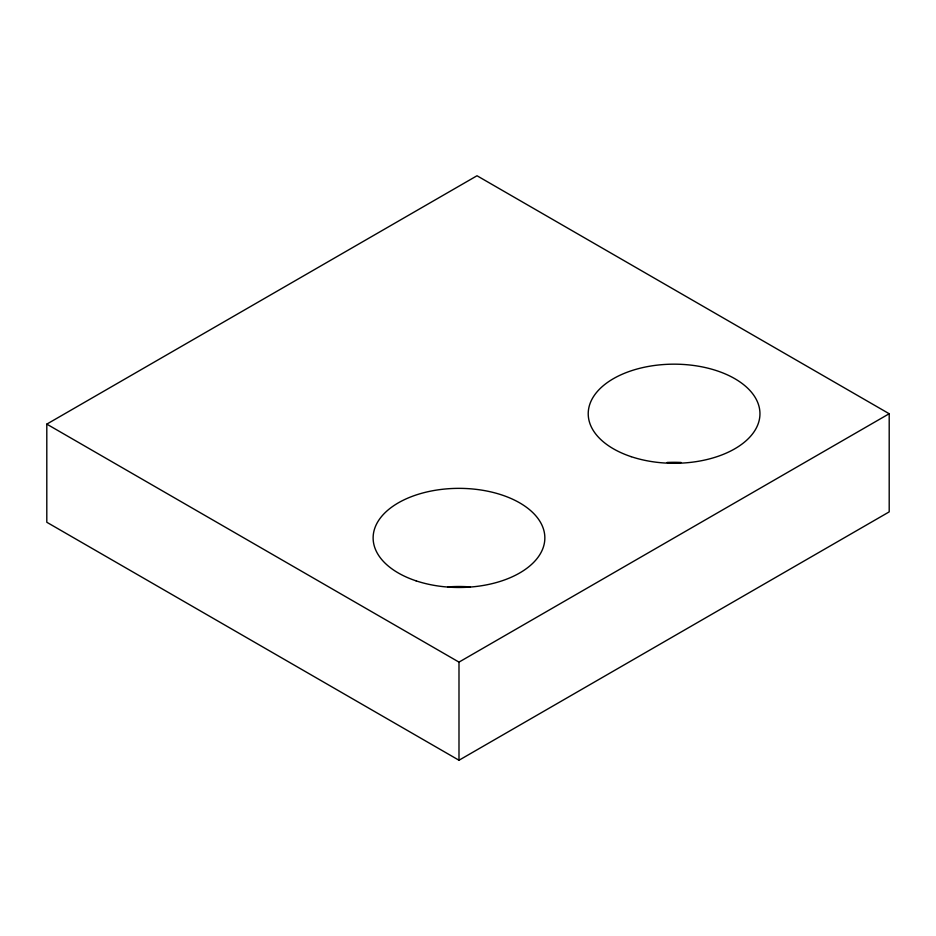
<?xml version="1.0" encoding="UTF-8"?>
<svg xmlns="http://www.w3.org/2000/svg" width="936" height="936" viewBox="0 0 936 936"><rect width="100%" height="100%" fill="white"/><g stroke="black" fill="none" stroke-linecap="round" stroke-linejoin="round"><path stroke-width="1.4" d="M46.8 424.125L477.009 175.757L889.2 413.735L889.2 511.875L458.991 760.243L46.8 522.265L46.8 424.125L458.991 662.115L889.2 413.735M458.991 662.115L458.991 760.243M667.099 462.466A85.855 49.561 0 0 1 681.092 462.466M447.794 586.919A85.855 49.561 0 0 1 470.2 586.919M631.168 456.663A85.855 49.561 0 0 0 759.95 413.735A85.855 49.561 0 0 0 631.168 370.808A85.855 49.561 0 0 0 631.168 456.663M416.075 580.846A85.855 49.561 0 0 0 544.846 537.919A85.855 49.561 0 0 0 416.075 494.992A85.855 49.561 0 0 0 416.075 580.846"/></g></svg>
